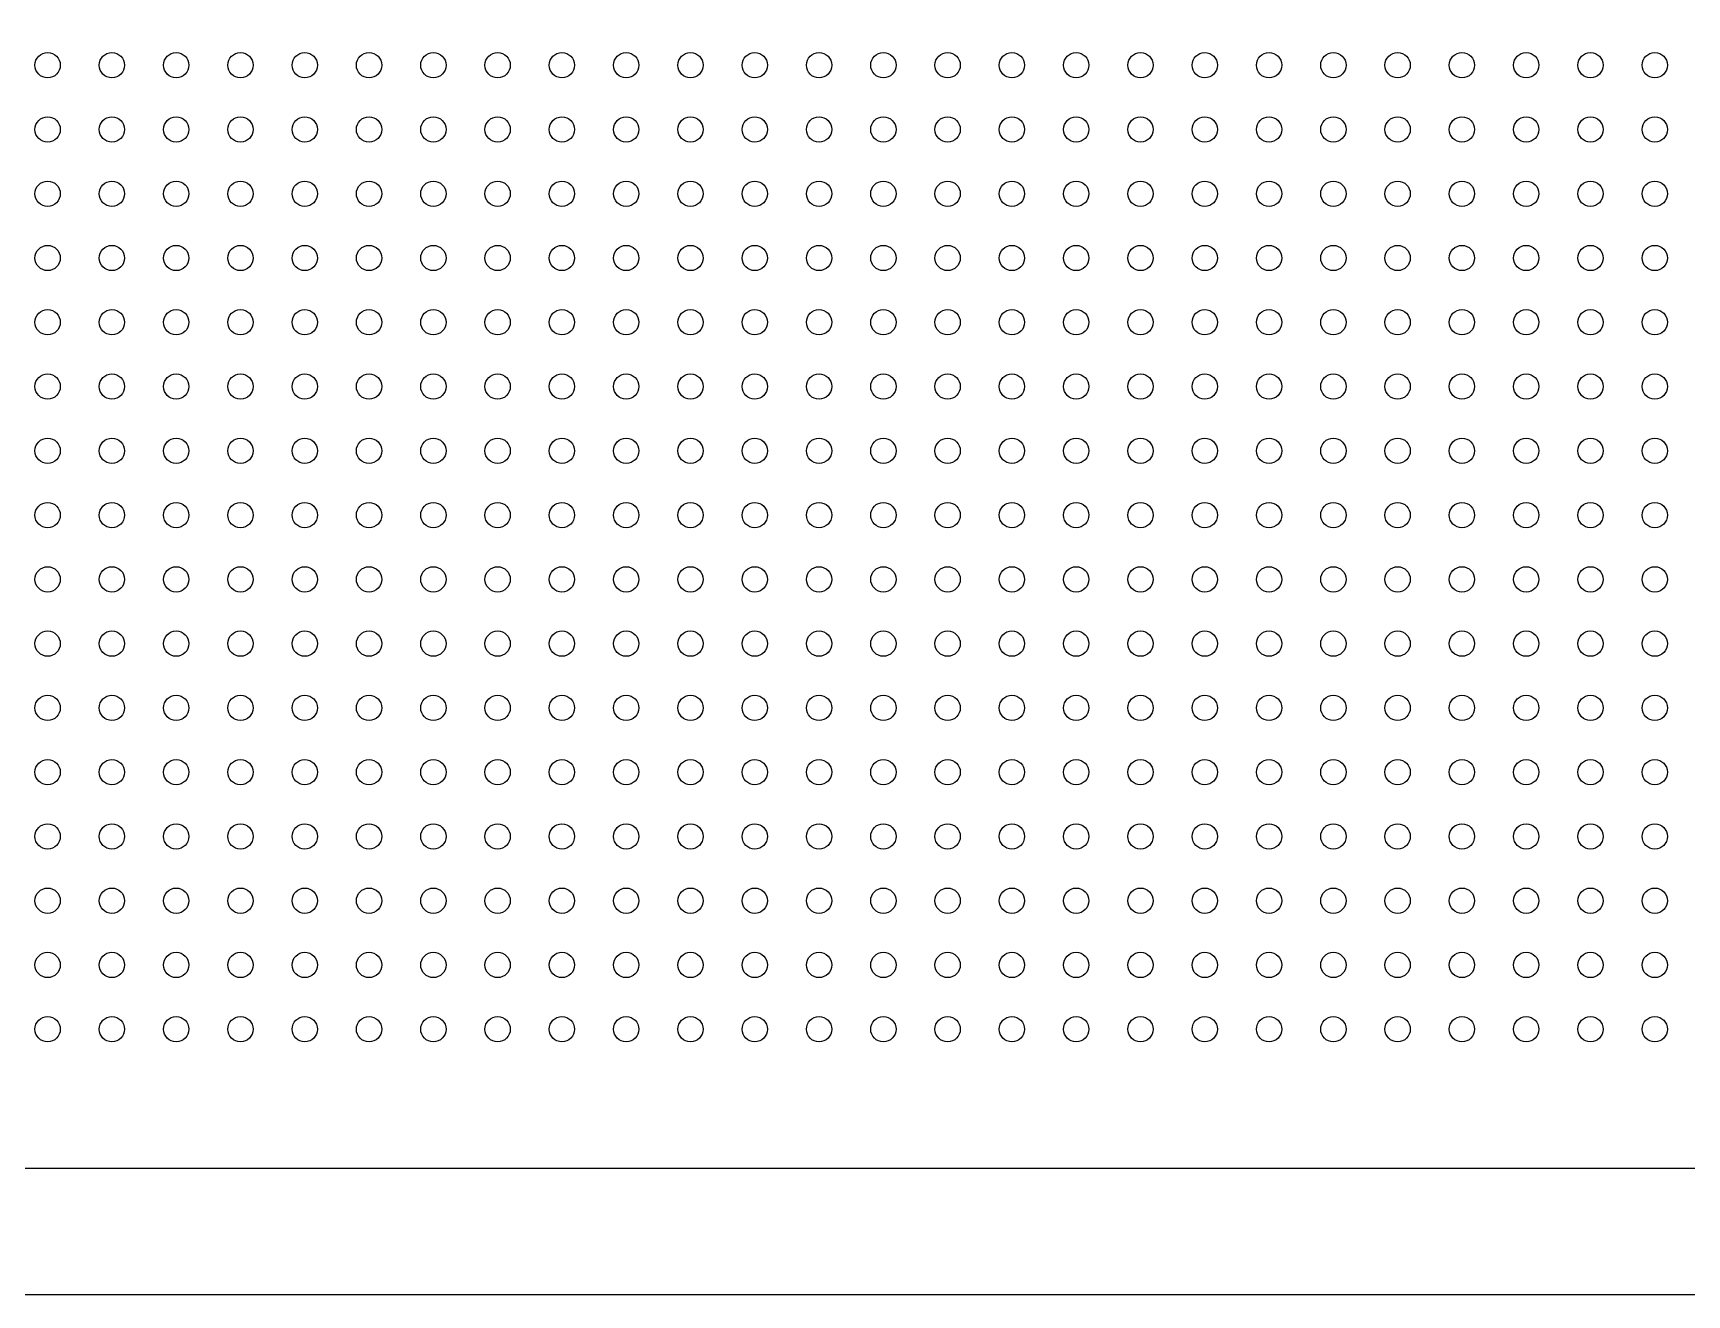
# Model space of a CAD drawing. Header units: millimetres. Extents: x 4157 to 4454, y 757 to 967.
# Drawn here: x 4224.3 to 4289.6, y 757 to 806.8 of the extents above; entities that cross this region are included whole.
import ezdxf

# ---------------------------------------------------------------- set-up
doc = ezdxf.new("R2010")
doc.units = ezdxf.units.MM

msp = doc.modelspace()

# ---------------------------------------------------------------- linework, layer by layer
for points in [[(4157.299, 966.971), (4454.299, 966.971), (4454.299, 756.971), (4157.299, 756.971)], [(4162.299, 961.971), (4449.299, 961.971), (4449.299, 761.971), (4162.299, 761.971)]]:
    msp.add_lwpolyline(points, close=True)
for centre in [(4224.831, 805.571), (4227.371, 805.571), (4229.911, 805.571), (4232.451, 805.571), (4234.991, 805.571), (4237.531, 805.571), (4240.071, 805.571), (4242.611, 805.571), (4245.151, 805.571), (4247.691, 805.571), (4250.231, 805.571), (4252.771, 805.571), (4255.311, 805.571), (4257.851, 805.571), (4260.391, 805.571), (4262.931, 805.571), (4265.471, 805.571), (4268.011, 805.571), (4270.551, 805.571), (4273.091, 805.571), (4275.631, 805.571), (4278.171, 805.571), (4280.711, 805.571), (4283.251, 805.571), (4285.791, 805.571), (4288.331, 805.571), (4224.831, 803.031), (4227.371, 803.031), (4229.911, 803.031), (4232.451, 803.031), (4234.991, 803.031), (4237.531, 803.031), (4240.071, 803.031), (4242.611, 803.031), (4245.151, 803.031), (4247.691, 803.031), (4250.231, 803.031), (4252.771, 803.031), (4255.311, 803.031), (4257.851, 803.031), (4260.391, 803.031), (4262.931, 803.031), (4265.471, 803.031), (4268.011, 803.031), (4270.551, 803.031), (4273.091, 803.031), (4275.631, 803.031), (4278.171, 803.031), (4280.711, 803.031), (4283.251, 803.031), (4285.791, 803.031), (4288.331, 803.031), (4224.831, 800.491), (4227.371, 800.491), (4229.911, 800.491), (4232.451, 800.491), (4234.991, 800.491), (4237.531, 800.491), (4240.071, 800.491), (4242.611, 800.491), (4245.151, 800.491), (4247.691, 800.491), (4250.231, 800.491), (4252.771, 800.491), (4255.311, 800.491), (4257.851, 800.491), (4260.391, 800.491), (4262.931, 800.491), (4265.471, 800.491), (4268.011, 800.491), (4270.551, 800.491), (4273.091, 800.491), (4275.631, 800.491), (4278.171, 800.491), (4280.711, 800.491), (4283.251, 800.491), (4285.791, 800.491), (4288.331, 800.491), (4224.831, 797.951), (4227.371, 797.951), (4229.911, 797.951), (4232.451, 797.951), (4234.991, 797.951), (4237.531, 797.951), (4240.071, 797.951), (4242.611, 797.951), (4245.151, 797.951), (4247.691, 797.951), (4250.231, 797.951), (4252.771, 797.951), (4255.311, 797.951), (4257.851, 797.951), (4260.391, 797.951), (4262.931, 797.951), (4265.471, 797.951), (4268.011, 797.951), (4270.551, 797.951), (4273.091, 797.951), (4275.631, 797.951), (4278.171, 797.951), (4280.711, 797.951), (4283.251, 797.951), (4285.791, 797.951), (4288.331, 797.951), (4224.831, 795.411), (4227.371, 795.411), (4229.911, 795.411), (4232.451, 795.411), (4234.991, 795.411), (4237.531, 795.411), (4240.071, 795.411), (4242.611, 795.411), (4245.151, 795.411), (4247.691, 795.411), (4250.231, 795.411), (4252.771, 795.411), (4255.311, 795.411), (4257.851, 795.411), (4260.391, 795.411), (4262.931, 795.411), (4265.471, 795.411), (4268.011, 795.411), (4270.551, 795.411), (4273.091, 795.411), (4275.631, 795.411), (4278.171, 795.411), (4280.711, 795.411), (4283.251, 795.411), (4285.791, 795.411), (4288.331, 795.411), (4224.831, 792.871), (4227.371, 792.871), (4229.911, 792.871), (4232.451, 792.871), (4234.991, 792.871), (4237.531, 792.871), (4240.071, 792.871), (4242.611, 792.871), (4245.151, 792.871), (4247.691, 792.871), (4250.231, 792.871), (4252.771, 792.871), (4255.311, 792.871), (4257.851, 792.871), (4260.391, 792.871), (4262.931, 792.871), (4265.471, 792.871), (4268.011, 792.871), (4270.551, 792.871), (4273.091, 792.871), (4275.631, 792.871), (4278.171, 792.871), (4280.711, 792.871), (4283.251, 792.871), (4285.791, 792.871), (4288.331, 792.871), (4224.831, 790.331), (4227.371, 790.331), (4229.911, 790.331), (4232.451, 790.331), (4234.991, 790.331), (4237.531, 790.331), (4240.071, 790.331), (4242.611, 790.331), (4245.151, 790.331), (4247.691, 790.331), (4250.231, 790.331), (4252.771, 790.331), (4255.311, 790.331), (4257.851, 790.331), (4260.391, 790.331), (4262.931, 790.331), (4265.471, 790.331), (4268.011, 790.331), (4270.551, 790.331), (4273.091, 790.331), (4275.631, 790.331), (4278.171, 790.331), (4280.711, 790.331), (4283.251, 790.331), (4285.791, 790.331), (4288.331, 790.331), (4224.831, 787.791), (4227.371, 787.791), (4229.911, 787.791), (4232.451, 787.791), (4234.991, 787.791), (4237.531, 787.791), (4240.071, 787.791), (4242.611, 787.791), (4245.151, 787.791), (4247.691, 787.791), (4250.231, 787.791), (4252.771, 787.791), (4255.311, 787.791), (4257.851, 787.791), (4260.391, 787.791), (4262.931, 787.791), (4265.471, 787.791), (4268.011, 787.791), (4270.551, 787.791), (4273.091, 787.791), (4275.631, 787.791), (4278.171, 787.791), (4280.711, 787.791), (4283.251, 787.791), (4285.791, 787.791), (4288.331, 787.791), (4224.831, 785.251), (4227.371, 785.251), (4229.911, 785.251), (4232.451, 785.251), (4234.991, 785.251), (4237.531, 785.251), (4240.071, 785.251), (4242.611, 785.251), (4245.151, 785.251), (4247.691, 785.251), (4250.231, 785.251), (4252.771, 785.251), (4255.311, 785.251), (4257.851, 785.251), (4260.391, 785.251), (4262.931, 785.251), (4265.471, 785.251), (4268.011, 785.251), (4270.551, 785.251), (4273.091, 785.251), (4275.631, 785.251), (4278.171, 785.251), (4280.711, 785.251), (4283.251, 785.251), (4285.791, 785.251), (4288.331, 785.251), (4224.831, 782.711), (4227.371, 782.711), (4229.911, 782.711), (4232.451, 782.711), (4234.991, 782.711), (4237.531, 782.711), (4240.071, 782.711), (4242.611, 782.711), (4245.151, 782.711), (4247.691, 782.711), (4250.231, 782.711), (4252.771, 782.711), (4255.311, 782.711), (4257.851, 782.711), (4260.391, 782.711), (4262.931, 782.711), (4265.471, 782.711), (4268.011, 782.711), (4270.551, 782.711), (4273.091, 782.711), (4275.631, 782.711), (4278.171, 782.711), (4280.711, 782.711), (4283.251, 782.711), (4285.791, 782.711), (4288.331, 782.711), (4224.831, 780.171), (4227.371, 780.171), (4229.911, 780.171), (4232.451, 780.171), (4234.991, 780.171), (4237.531, 780.171), (4240.071, 780.171), (4242.611, 780.171), (4245.151, 780.171), (4247.691, 780.171), (4250.231, 780.171), (4252.771, 780.171), (4255.311, 780.171), (4257.851, 780.171), (4260.391, 780.171), (4262.931, 780.171), (4265.471, 780.171), (4268.011, 780.171), (4270.551, 780.171), (4273.091, 780.171), (4275.631, 780.171), (4278.171, 780.171), (4280.711, 780.171), (4283.251, 780.171), (4285.791, 780.171), (4288.331, 780.171), (4224.831, 777.631), (4227.371, 777.631), (4229.911, 777.631), (4232.451, 777.631), (4234.991, 777.631), (4237.531, 777.631), (4240.071, 777.631), (4242.611, 777.631), (4245.151, 777.631), (4247.691, 777.631), (4250.231, 777.631), (4252.771, 777.631), (4255.311, 777.631), (4257.851, 777.631), (4260.391, 777.631), (4262.931, 777.631), (4265.471, 777.631), (4268.011, 777.631), (4270.551, 777.631), (4273.091, 777.631), (4275.631, 777.631), (4278.171, 777.631), (4280.711, 777.631), (4283.251, 777.631), (4285.791, 777.631), (4288.331, 777.631), (4224.831, 775.091), (4227.371, 775.091), (4229.911, 775.091), (4232.451, 775.091), (4234.991, 775.091), (4237.531, 775.091), (4240.071, 775.091), (4242.611, 775.091), (4245.151, 775.091), (4247.691, 775.091), (4250.231, 775.091), (4252.771, 775.091), (4255.311, 775.091), (4257.851, 775.091), (4260.391, 775.091), (4262.931, 775.091), (4265.471, 775.091), (4268.011, 775.091), (4270.551, 775.091), (4273.091, 775.091), (4275.631, 775.091), (4278.171, 775.091), (4280.711, 775.091), (4283.251, 775.091), (4285.791, 775.091), (4288.331, 775.091), (4224.831, 772.551), (4227.371, 772.551), (4229.911, 772.551), (4232.451, 772.551), (4234.991, 772.551), (4237.531, 772.551), (4240.071, 772.551), (4242.611, 772.551), (4245.151, 772.551), (4247.691, 772.551), (4250.231, 772.551), (4252.771, 772.551), (4255.311, 772.551), (4257.851, 772.551), (4260.391, 772.551), (4262.931, 772.551), (4265.471, 772.551), (4268.011, 772.551), (4270.551, 772.551), (4273.091, 772.551), (4275.631, 772.551), (4278.171, 772.551), (4280.711, 772.551), (4283.251, 772.551), (4285.791, 772.551), (4288.331, 772.551), (4224.831, 770.011), (4227.371, 770.011), (4229.911, 770.011), (4232.451, 770.011), (4234.991, 770.011), (4237.531, 770.011), (4240.071, 770.011), (4242.611, 770.011), (4245.151, 770.011), (4247.691, 770.011), (4250.231, 770.011), (4252.771, 770.011), (4255.311, 770.011), (4257.851, 770.011), (4260.391, 770.011), (4262.931, 770.011), (4265.471, 770.011), (4268.011, 770.011), (4270.551, 770.011), (4273.091, 770.011), (4275.631, 770.011), (4278.171, 770.011), (4280.711, 770.011), (4283.251, 770.011), (4285.791, 770.011), (4288.331, 770.011), (4224.831, 767.471), (4227.371, 767.471), (4229.911, 767.471), (4232.451, 767.471), (4234.991, 767.471), (4237.531, 767.471), (4240.071, 767.471), (4242.611, 767.471), (4245.151, 767.471), (4247.691, 767.471), (4250.231, 767.471), (4252.771, 767.471), (4255.311, 767.471), (4257.851, 767.471), (4260.391, 767.471), (4262.931, 767.471), (4265.471, 767.471), (4268.011, 767.471), (4270.551, 767.471), (4273.091, 767.471), (4275.631, 767.471), (4278.171, 767.471), (4280.711, 767.471), (4283.251, 767.471), (4285.791, 767.471), (4288.331, 767.471)]:
    msp.add_circle(centre, 0.5)

doc.saveas('drawing.dxf')
